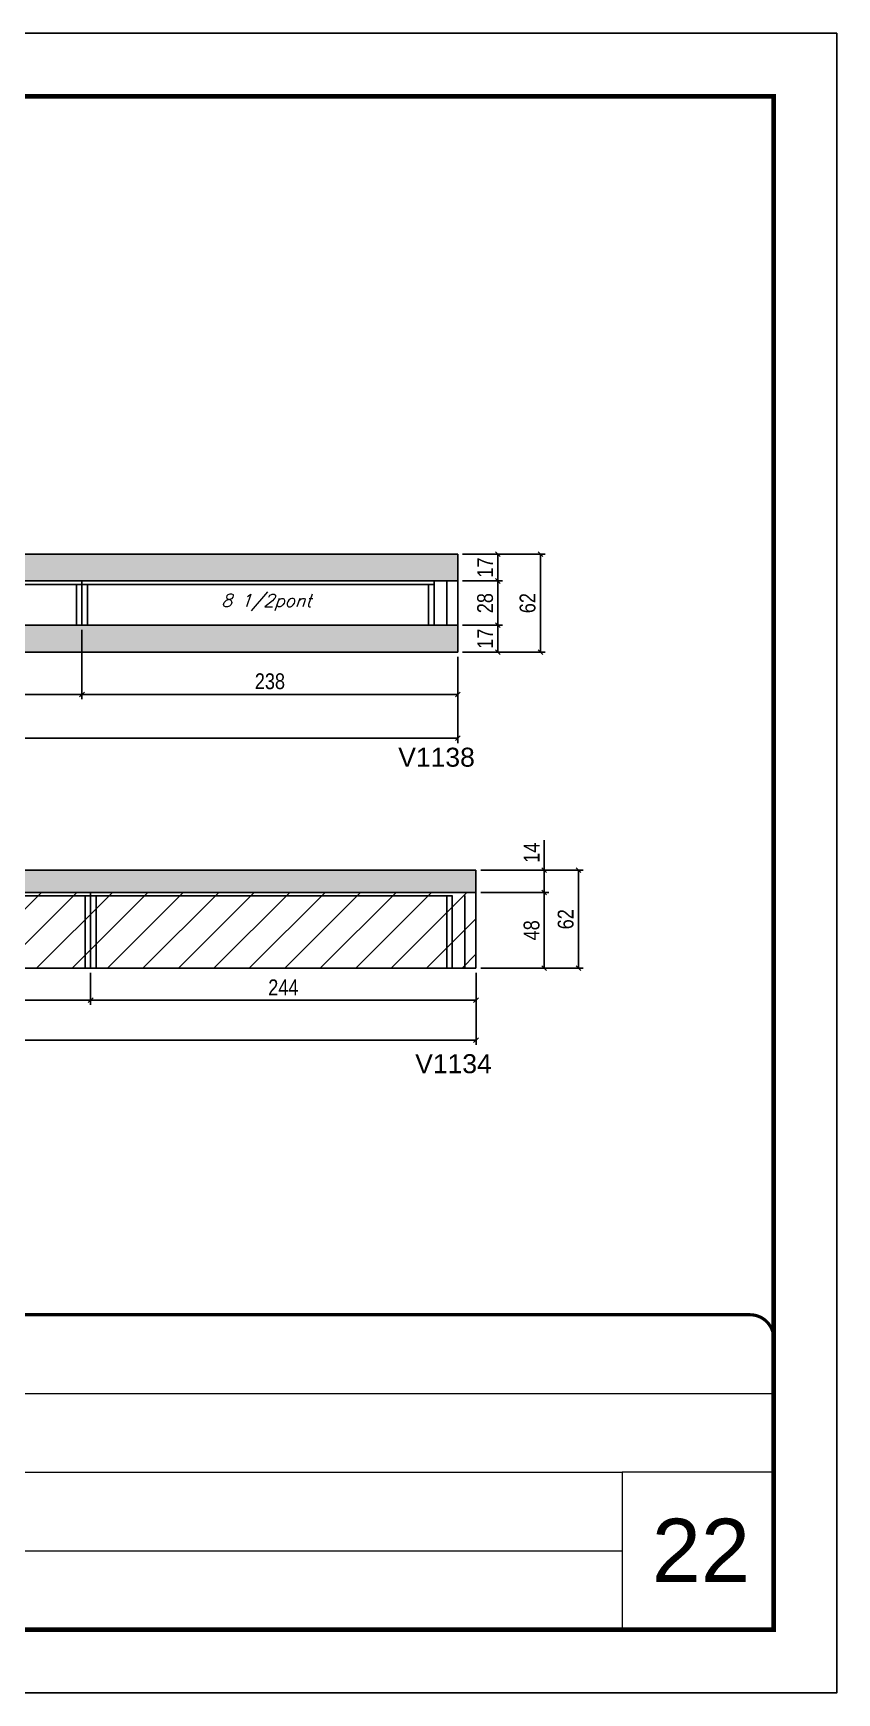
# Model space of a CAD drawing. Extents: x 3309 to 9563, y -2522 to 14608.
# Drawn here: x 5884 to 6393, y 7815 to 8865 of the extents above; entities that cross this region are included whole.
import ezdxf

# ---------------------------------------------------------------- set-up
doc = ezdxf.new("R2010")
doc.units = 0
doc.linetypes.add('CONTINUO', pattern=[0])
doc.linetypes.add('DASHED', pattern=[0.75, 0.5, -0.25])
for name, color, linetype in [('5', 5, 'Continuous'), ('COTA', 241, 'Continuous'), ('Painéis', 200, 'Continuous'), ('SARR_2.2x7', 40, 'Continuous'), ('SARR_3.5x7', 81, 'Continuous'), ('texto', 7, 'Continuous')]:
    doc.layers.add(name, color=color, linetype=linetype)
for name, color, linetype, lineweight in [('CARIMBO', 255, 'Continuous', 9), ('Folhas', 255, 'Continuous', 9), ('Hachura', 251, 'Continuous', 9), ('SARRAFO DE PRESSAO', 251, 'DASHED', 9)]:
    doc.layers.add(name, color=color, linetype=linetype, lineweight=lineweight)
doc.layers.add('Laje_Perimetro', color=7, linetype='Continuous', plot=False)
doc.styles.add('ARIAL', font='arial.ttf')
doc.styles.add('COTA TECNICA', font='techl___.ttf', dxfattribs={"height": 10})
doc.styles.add('Romans', font='romans.shx')
doc.styles.get("Standard").update_dxf_attribs({"font": 'arial.ttf'})
doc.styles.add('Tecnologia', font='')
doc.styles.get('Tecnologia').set_extended_font_data('Forgotten Futurist')
doc.dimstyles.new('PAINEL', dxfattribs={"dimtxt": 10, "dimasz": 3, "dimexe": 3, "dimexo": 3, "dimgap": 3, "dimtad": 1, "dimdec": 1, "dimzin": 12, "dimdsep": 46, "dimtxsty": 'COTA TECNICA', "dimblk1": 'OBLIQUE', "dimblk2": 'OBLIQUE', "dimsah": 1, "dimcen": 0.9, "dimclrd": 4, "dimclre": 4, "dimclrt": 240, "dimadec": 1, "dimazin": 3, "dimtfac": 1, "dimtdec": 1, "dimtmove": 0, "dimatfit": 3, "dimfxl": 1, "dimtolj": 1, "dimtzin": 12, "dimarcsym": 0})
pattern_1 = [(50, (-1743.873, -4740.583), (5.4655401, -0.4781726), [0.5715, -6.2865]), (355, (-1743.873, -4740.583), (-1.0573026, 5.7317054), [0.4572, -5.0292175]), (100.451445, (-1743.4174, -4740.623), (4.4082374, 5.2535326), [0.4857003, -5.3427073]), (46.1842, (-1743.873, -4739.059), (8.1323712, -1.2612698), [0.85725, -9.42975]), (96.63556, (-1743.195, -4739.164), (7.122124, 7.4227837), [0.7285507, -8.0140682]), (351.18415, (-1743.873, -4739.059), (7.122124, 7.4227837), [0.685799, -7.543792]), (21, (-1743.111, -4739.44), (4.5484317, -3.067956), [0.5715, -6.2865]), (326, (-1743.111, -4739.44), (1.8540609, 5.525639), [0.4572, -5.0292]), (71.451445, (-1742.732, -4739.696), (6.4024926, 2.457683), [0.4857003, -5.3426981]), (37.5, (-1743.8729, -4740.5832), (0.0926581, 2.53665117), [0, -4.96824, 0, -5.1054, 0, -5.04825]), (7.5, (-1743.873, -4740.5832), (2.00458988, 3.00541724), [0, -2.91084, 0, -4.85394, 0, -1.92405]), (327.5, (-1745.5721, -4740.5832), (4.06771786, -0.17186232), [0, -1.905, 0, -5.9436, 0, -7.8867]), (317.5, (-1746.334, -4740.5832), (4.44387544, 0.7627947), [0, -2.4765, 0, -3.94716, 0, -5.6007])]

# ---------------------------------------------------------------- blocks, each defined once
blk = doc.blocks.new('9999999999')
at = {"color": 30, "linetype": 'CONTINUO'}
for p, q in [((98564.6, 34230.2), (98564.6, 34429.4)), ((98564.6, 34379.6), (99584, 34379.6)), ((98564.6, 34329.8), (99488, 34329.8)), ((99584, 34329.8), (99488, 34329.8)), ((99488, 34329.8), (99488, 34230.2)), ((98564.6, 34280), (99488, 34280))]:
    blk.add_line(p, q, dxfattribs=at)
at = {"color": 30, "linetype": 'CONTINUO', "const_width": 2}
blk.add_lwpolyline([(99584, 34230.2), (99584, 34414.4, 0.414214), (99569, 34429.4), (98229, 34429.4, 0.414214), (98214, 34414.4), (98214, 34245.2, 0.414214), (98229, 34230.2), (99584, 34230.2)], format="xyb", dxfattribs=at)
at = {"layer": 'Folhas'}
blk.add_lwpolyline([(98139, 34190.2), (99624, 34190.2), (99624, 35240.2), (98139, 35240.2)], close=True, dxfattribs=at)
at = {"layer": 'Folhas', "color": 30, "const_width": 3}
blk.add_lwpolyline([(98214, 34230.2), (99584, 34230.2), (99584, 35200.2), (98214, 35200.2)], close=True, dxfattribs=at)
at = {"color": 7, "linetype": 'Continuous', "ltscale": 5, "style": 'ARIAL'}
for s, height, p in [('SKR', 15.48, (98837.7, 34393.1)), ('LEAF LOEFGREN', 15.483, (98837.7, 34343.3)), ('3°PAVIMENTO', 15.483, (98837.7, 34293.5)), ('NOVA SISTEMAS CONSTRUTIVOS', 11.059, (98263.2, 34267.2)), ('LATERAIS DE VIGAS', 15.483, (98837.7, 34243.7))]:
    blk.add_text(s, height=height, dxfattribs=at).set_placement(p)
at = {"layer": 'Folhas', "color": 7, "style": 'Tecnologia', "width": 1.5}
for s, p in [('CLIENTE:', (98573.7, 34397.2)), ('OBRA:', (98573.7, 34347.3)), ('PAVIMENTO:', (98573.7, 34297.5)), ('PROJETO:', (98573.7, 34247.7))]:
    blk.add_text(s, height=14, dxfattribs=at).set_placement(p)
blk = doc.blocks.new('_Oblique')
at = {"color": 0, "linetype": 'ByBlock', "lineweight": -2}
blk.add_line((-0.5, -0.5), (0.5, 0.5), dxfattribs=at)
blk = doc.blocks.new('*D735')
at = {"layer": 'COTA', "color": 4, "linetype": 'ByBlock', "lineweight": -2, "transparency": 16777216}
for p, q in [((5182.9, 8470.4), (5182.9, 8415.9)), ((6152.9, 8470.4), (6152.9, 8415.9)), ((6152.9, 8418.9), (5182.9, 8418.9))]:
    blk.add_line(p, q, dxfattribs=at)
at = {"layer": 'Defpoints', "color": 0, "linetype": 'ByBlock', "transparency": 16777216}
for p in [(5182.9, 8473.4), (6152.9, 8473.4), (5182.9, 8418.9)]:
    blk.add_point(p, dxfattribs=at)
at = {"layer": 'COTA', "color": 4, "linetype": 'ByBlock', "lineweight": -2, "transparency": 16777216, "xscale": 3, "yscale": 3, "zscale": 3, "rotation": 180}
blk.add_blockref('_Oblique', (5182.9, 8418.9), dxfattribs=at)
at = {"layer": 'COTA', "color": 4, "linetype": 'ByBlock', "lineweight": -2, "transparency": 16777216, "xscale": 3, "yscale": 3, "zscale": 3}
blk.add_blockref('_Oblique', (6152.9, 8418.9), dxfattribs=at)
at = {"layer": 'COTA', "color": 240, "linetype": 'ByBlock', "transparency": 16777216, "insert": (5667.9, 8427.1), "char_height": 10, "attachment_point": 5, "style": 'COTA TECNICA'}
blk.add_mtext('\\A1;970', dxfattribs=at)
blk = doc.blocks.new('*D734')
at = {"layer": 'COTA', "color": 4, "lineweight": -2, "transparency": 16777216}
for p, q in [((6155.9, 8535.4), (6208.2, 8535.4)), ((6205.2, 8535.4), (6205.2, 8473.4)), ((6155.9, 8473.4), (6208.2, 8473.4))]:
    blk.add_line(p, q, dxfattribs=at)
at = {"layer": 'Defpoints', "color": 0, "transparency": 16777216}
for p in [(6152.9, 8535.4, 0), (6152.9, 8473.4, 0), (6205.2, 8473.4)]:
    blk.add_point(p, dxfattribs=at)
at = {"layer": 'COTA', "color": 4, "lineweight": -2, "transparency": 16777216, "xscale": 3, "yscale": 3, "zscale": 3}
for p, rotation in [((6205.2, 8535.4), 90), ((6205.2, 8473.4), 270)]:
    blk.add_blockref('_Oblique', p, dxfattribs=dict(at, rotation=rotation))
at = {"layer": 'COTA', "color": 240, "transparency": 16777216, "insert": (6197.1, 8504.4), "char_height": 10, "attachment_point": 5, "rotation": 90, "style": 'COTA TECNICA'}
blk.add_mtext('\\A1;62', dxfattribs=at)
blk = doc.blocks.new('*D736')
at = {"layer": 'COTA', "color": 4, "lineweight": -2, "transparency": 16777216}
for p, q in [((5670.9, 8487.4), (5670.9, 8443.6)), ((5914.9, 8487.4), (5914.9, 8443.6)), ((5670.9, 8446.6), (5914.9, 8446.6))]:
    blk.add_line(p, q, dxfattribs=at)
at = {"layer": 'Defpoints', "color": 0, "transparency": 16777216}
for p in [(5670.9, 8490.4, 0), (5914.9, 8490.4, 0), (5914.9, 8446.6)]:
    blk.add_point(p, dxfattribs=at)
at = {"layer": 'COTA', "color": 4, "lineweight": -2, "transparency": 16777216, "xscale": 3, "yscale": 3, "zscale": 3, "rotation": 180}
blk.add_blockref('_Oblique', (5670.9, 8446.6), dxfattribs=at)
at = {"layer": 'COTA', "color": 4, "lineweight": -2, "transparency": 16777216, "xscale": 3, "yscale": 3, "zscale": 3}
blk.add_blockref('_Oblique', (5914.9, 8446.6), dxfattribs=at)
at = {"layer": 'COTA', "color": 240, "transparency": 16777216, "insert": (5792.9, 8454.7), "char_height": 10, "attachment_point": 5, "style": 'COTA TECNICA'}
blk.add_mtext('\\A1;244', dxfattribs=at)
blk = doc.blocks.new('*D737')
at = {"layer": 'COTA', "color": 4, "lineweight": -2, "transparency": 16777216}
for p, q in [((6155.9, 8518.4), (6181.2, 8518.4)), ((6178.2, 8518.4), (6178.2, 8490.4)), ((6155.9, 8490.4), (6181.2, 8490.4))]:
    blk.add_line(p, q, dxfattribs=at)
at = {"layer": 'Defpoints', "color": 0, "transparency": 16777216}
for p in [(6152.9, 8518.4, 0), (6152.9, 8490.4, 0), (6178.2, 8490.4)]:
    blk.add_point(p, dxfattribs=at)
at = {"layer": 'COTA', "color": 4, "lineweight": -2, "transparency": 16777216, "xscale": 3, "yscale": 3, "zscale": 3}
for p, rotation in [((6178.2, 8518.4), 90), ((6178.2, 8490.4), 270)]:
    blk.add_blockref('_Oblique', p, dxfattribs=dict(at, rotation=rotation))
at = {"layer": 'COTA', "color": 240, "transparency": 16777216, "insert": (6170.2, 8504.4), "char_height": 10, "attachment_point": 5, "rotation": 90, "style": 'COTA TECNICA'}
blk.add_mtext('\\A1;28', dxfattribs=at)
blk = doc.blocks.new('*D738')
at = {"layer": 'COTA', "color": 4, "lineweight": -2, "transparency": 16777216}
for p, q in [((6155.9, 8535.4), (6181.2, 8535.4)), ((6178.2, 8518.4), (6178.2, 8535.4)), ((6155.9, 8518.4), (6181.2, 8518.4))]:
    blk.add_line(p, q, dxfattribs=at)
at = {"layer": 'Defpoints', "color": 0, "transparency": 16777216}
for p in [(6152.9, 8535.4, 0), (6178.2, 8535.4), (6152.9, 8518.4, 0)]:
    blk.add_point(p, dxfattribs=at)
at = {"layer": 'COTA', "color": 4, "lineweight": -2, "transparency": 16777216, "xscale": 3, "yscale": 3, "zscale": 3}
for p, rotation in [((6178.2, 8535.4), 90), ((6178.2, 8518.4), 270)]:
    blk.add_blockref('_Oblique', p, dxfattribs=dict(at, rotation=rotation))
at = {"layer": 'COTA', "color": 240, "transparency": 16777216, "insert": (6170.2, 8526.9), "char_height": 10, "attachment_point": 5, "rotation": 90, "style": 'COTA TECNICA'}
blk.add_mtext('\\A1;17', dxfattribs=at)
blk = doc.blocks.new('*D739')
at = {"layer": 'COTA', "color": 4, "lineweight": -2, "transparency": 16777216}
for p, q in [((5914.9, 8487.4), (5914.9, 8443.6)), ((6152.9, 8470.4), (6152.9, 8443.6)), ((5914.9, 8446.6), (6152.9, 8446.6))]:
    blk.add_line(p, q, dxfattribs=at)
at = {"layer": 'Defpoints', "color": 0, "transparency": 16777216}
for p in [(5914.9, 8490.4, 0), (6152.9, 8473.4, 0), (6152.9, 8446.6)]:
    blk.add_point(p, dxfattribs=at)
at = {"layer": 'COTA', "color": 4, "lineweight": -2, "transparency": 16777216, "xscale": 3, "yscale": 3, "zscale": 3, "rotation": 180}
blk.add_blockref('_Oblique', (5914.9, 8446.6), dxfattribs=at)
at = {"layer": 'COTA', "color": 4, "lineweight": -2, "transparency": 16777216, "xscale": 3, "yscale": 3, "zscale": 3}
blk.add_blockref('_Oblique', (6152.9, 8446.6), dxfattribs=at)
at = {"layer": 'COTA', "color": 240, "transparency": 16777216, "insert": (6033.9, 8454.9), "char_height": 10, "attachment_point": 5, "style": 'COTA TECNICA'}
blk.add_mtext('\\A1;238', dxfattribs=at)
blk = doc.blocks.new('*D740')
at = {"layer": 'COTA', "color": 4, "lineweight": -2, "transparency": 16777216}
for p, q in [((6155.9, 8490.4), (6181.2, 8490.4)), ((6178.2, 8490.4), (6178.2, 8473.4)), ((6155.9, 8473.4), (6181.2, 8473.4))]:
    blk.add_line(p, q, dxfattribs=at)
at = {"layer": 'Defpoints', "color": 0, "transparency": 16777216}
for p in [(6152.9, 8490.4, 0), (6152.9, 8473.4, 0), (6178.2, 8473.4)]:
    blk.add_point(p, dxfattribs=at)
at = {"layer": 'COTA', "color": 4, "lineweight": -2, "transparency": 16777216, "xscale": 3, "yscale": 3, "zscale": 3}
for p, rotation in [((6178.2, 8490.4), 90), ((6178.2, 8473.4), 270)]:
    blk.add_blockref('_Oblique', p, dxfattribs=dict(at, rotation=rotation))
at = {"layer": 'COTA', "color": 240, "transparency": 16777216, "insert": (6170.2, 8481.9), "char_height": 10, "attachment_point": 5, "rotation": 90, "style": 'COTA TECNICA'}
blk.add_mtext('\\A1;17', dxfattribs=at)
blk = doc.blocks.new('*D750')
at = {"layer": 'COTA', "color": 4, "linetype": 'ByBlock', "lineweight": -2, "transparency": 16777216}
for p, q in [((5503.4, 8270.4), (5503.4, 8224.9)), ((6164.4, 8270.4), (6164.4, 8224.9)), ((6164.4, 8227.9), (5503.4, 8227.9))]:
    blk.add_line(p, q, dxfattribs=at)
at = {"layer": 'Defpoints', "color": 0, "linetype": 'ByBlock', "transparency": 16777216}
for p in [(5503.4, 8273.4), (6164.4, 8273.4), (5503.4, 8227.9)]:
    blk.add_point(p, dxfattribs=at)
at = {"layer": 'COTA', "color": 4, "linetype": 'ByBlock', "lineweight": -2, "transparency": 16777216, "xscale": 3, "yscale": 3, "zscale": 3, "rotation": 180}
blk.add_blockref('_Oblique', (5503.4, 8227.9), dxfattribs=at)
at = {"layer": 'COTA', "color": 4, "linetype": 'ByBlock', "lineweight": -2, "transparency": 16777216, "xscale": 3, "yscale": 3, "zscale": 3}
blk.add_blockref('_Oblique', (6164.4, 8227.9), dxfattribs=at)
at = {"layer": 'COTA', "color": 240, "linetype": 'ByBlock', "transparency": 16777216, "insert": (5833.9, 8236), "char_height": 10, "attachment_point": 5, "style": 'COTA TECNICA'}
blk.add_mtext('\\A1;661', dxfattribs=at)
blk = doc.blocks.new('*D741')
at = {"layer": 'COTA', "color": 4, "lineweight": -2, "transparency": 16777216}
for p, q in [((5676.4, 8270.4), (5676.4, 8250.2)), ((5920.4, 8270.4), (5920.4, 8250.2)), ((5676.4, 8253.2), (5920.4, 8253.2))]:
    blk.add_line(p, q, dxfattribs=at)
at = {"layer": 'Defpoints', "color": 0, "transparency": 16777216}
for p in [(5676.4, 8273.4, 0), (5920.4, 8273.4, 0), (5920.4, 8253.2)]:
    blk.add_point(p, dxfattribs=at)
at = {"layer": 'COTA', "color": 4, "lineweight": -2, "transparency": 16777216, "xscale": 3, "yscale": 3, "zscale": 3, "rotation": 180}
blk.add_blockref('_Oblique', (5676.4, 8253.2), dxfattribs=at)
at = {"layer": 'COTA', "color": 4, "lineweight": -2, "transparency": 16777216, "xscale": 3, "yscale": 3, "zscale": 3}
blk.add_blockref('_Oblique', (5920.4, 8253.2), dxfattribs=at)
at = {"layer": 'COTA', "color": 240, "transparency": 16777216, "insert": (5798.4, 8261.3), "char_height": 10, "attachment_point": 5, "style": 'COTA TECNICA'}
blk.add_mtext('\\A1;244', dxfattribs=at)
blk = doc.blocks.new('*D746')
at = {"layer": 'COTA', "color": 4, "lineweight": -2, "transparency": 16777216}
for p, q in [((5920.4, 8270.4), (5920.4, 8250.2)), ((6164.4, 8270.4), (6164.4, 8250.2)), ((5920.4, 8253.2), (6164.4, 8253.2))]:
    blk.add_line(p, q, dxfattribs=at)
at = {"layer": 'Defpoints', "color": 0, "transparency": 16777216}
for p in [(5920.4, 8273.4, 0), (6164.4, 8273.4, 0), (6164.4, 8253.2)]:
    blk.add_point(p, dxfattribs=at)
at = {"layer": 'COTA', "color": 4, "lineweight": -2, "transparency": 16777216, "xscale": 3, "yscale": 3, "zscale": 3, "rotation": 180}
blk.add_blockref('_Oblique', (5920.4, 8253.2), dxfattribs=at)
at = {"layer": 'COTA', "color": 4, "lineweight": -2, "transparency": 16777216, "xscale": 3, "yscale": 3, "zscale": 3}
blk.add_blockref('_Oblique', (6164.4, 8253.2), dxfattribs=at)
at = {"layer": 'COTA', "color": 240, "transparency": 16777216, "insert": (6042.4, 8261.3), "char_height": 10, "attachment_point": 5, "style": 'COTA TECNICA'}
blk.add_mtext('\\A1;244', dxfattribs=at)
blk = doc.blocks.new('*D743')
at = {"layer": 'COTA', "color": 4, "lineweight": -2, "transparency": 16777216}
for p, q in [((6167.4, 8321.4), (6210.6, 8321.4)), ((6207.6, 8321.4), (6207.6, 8273.4)), ((6167.4, 8273.4), (6210.6, 8273.4))]:
    blk.add_line(p, q, dxfattribs=at)
at = {"layer": 'Defpoints', "color": 0, "transparency": 16777216}
for p in [(6164.4, 8321.4, 0), (6164.4, 8273.4, 0), (6207.6, 8273.4)]:
    blk.add_point(p, dxfattribs=at)
at = {"layer": 'COTA', "color": 4, "lineweight": -2, "transparency": 16777216, "xscale": 3, "yscale": 3, "zscale": 3}
for p, rotation in [((6207.6, 8321.4), 90), ((6207.6, 8273.4), 270)]:
    blk.add_blockref('_Oblique', p, dxfattribs=dict(at, rotation=rotation))
at = {"layer": 'COTA', "color": 240, "transparency": 16777216, "insert": (6199.6, 8297.4), "char_height": 10, "attachment_point": 5, "rotation": 90, "style": 'COTA TECNICA'}
blk.add_mtext('\\A1;48', dxfattribs=at)
blk = doc.blocks.new('*D744')
at = {"layer": 'COTA', "color": 4, "lineweight": -2, "transparency": 16777216}
for p, q in [((6207.6, 8335.4), (6207.6, 8354.5)), ((6167.4, 8335.4), (6210.6, 8335.4)), ((6207.6, 8321.4), (6207.6, 8335.4)), ((6167.4, 8321.4), (6210.6, 8321.4))]:
    blk.add_line(p, q, dxfattribs=at)
at = {"layer": 'Defpoints', "color": 0, "transparency": 16777216}
for p in [(6164.4, 8335.4, 0), (6207.6, 8335.4), (6164.4, 8321.4, 0)]:
    blk.add_point(p, dxfattribs=at)
at = {"layer": 'COTA', "color": 4, "lineweight": -2, "transparency": 16777216, "xscale": 3, "yscale": 3, "zscale": 3}
for p, rotation in [((6207.6, 8335.4), 90), ((6207.6, 8321.4), 270)]:
    blk.add_blockref('_Oblique', p, dxfattribs=dict(at, rotation=rotation))
at = {"layer": 'COTA', "color": 240, "transparency": 16777216, "insert": (6199.6, 8346.5), "char_height": 10, "attachment_point": 5, "rotation": 90, "style": 'COTA TECNICA'}
blk.add_mtext('\\A1;14', dxfattribs=at)
blk = doc.blocks.new('*D745')
at = {"layer": 'COTA', "color": 4, "lineweight": -2, "transparency": 16777216}
for p, q in [((6167.4, 8335.4), (6232.3, 8335.4)), ((6229.3, 8335.4), (6229.3, 8273.4)), ((6167.4, 8273.4), (6232.3, 8273.4))]:
    blk.add_line(p, q, dxfattribs=at)
at = {"layer": 'Defpoints', "color": 0, "transparency": 16777216}
for p in [(6164.4, 8335.4, 0), (6164.4, 8273.4, 0), (6229.3, 8273.4)]:
    blk.add_point(p, dxfattribs=at)
at = {"layer": 'COTA', "color": 4, "lineweight": -2, "transparency": 16777216, "xscale": 3, "yscale": 3, "zscale": 3}
for p, rotation in [((6229.3, 8335.4), 90), ((6229.3, 8273.4), 270)]:
    blk.add_blockref('_Oblique', p, dxfattribs=dict(at, rotation=rotation))
at = {"layer": 'COTA', "color": 240, "transparency": 16777216, "insert": (6221.2, 8304.4), "char_height": 10, "attachment_point": 5, "rotation": 90, "style": 'COTA TECNICA'}
blk.add_mtext('\\A1;62', dxfattribs=at)

msp = doc.modelspace()

# ---------------------------------------------------------------- hatches: boundary and pattern name
at = {"layer": 'COTA'}
h = msp.add_hatch(dxfattribs=at)
h.set_pattern_fill('AR-CONC', color=256, scale=0.03)
h.set_pattern_definition(pattern_1)
h.paths.add_polyline_path([(5182.87, 8535.42), (5182.87, 8518.42), (6152.87, 8518.42), (6152.87, 8535.42)])
h = msp.add_hatch(dxfattribs=at)
h.set_pattern_fill('AR-CONC', color=256, scale=0.03)
h.set_pattern_definition(pattern_1)
h.paths.add_polyline_path([(5182.87, 8473.42), (5182.87, 8490.42), (6152.87, 8490.42), (6152.87, 8473.42)])
h = msp.add_hatch(dxfattribs=at)
h.set_pattern_fill('AR-CONC', color=256, scale=0.03)
h.set_pattern_definition([(50, (-3296.0837, -1400.0656), (5.46554, -0.4781726), [0.5715, -6.2865]), (355, (-3296.0837, -1400.0656), (-1.0573026, 5.7317054), [0.4572, -5.0292175]), (100.451445, (-3295.628, -1400.1055), (4.4082374, 5.2535326), [0.4857003, -5.3427073]), (46.1842, (-3296.084, -1398.5416), (8.1323712, -1.26127), [0.85725, -9.42975]), (96.63556, (-3295.406, -1398.647), (7.122124, 7.4227837), [0.7285507, -8.014068]), (351.18415, (-3296.084, -1398.542), (7.122124, 7.4227837), [0.685799, -7.543792]), (21, (-3295.3217, -1398.9226), (4.5484317, -3.067956), [0.5715, -6.2865]), (326, (-3295.3217, -1398.9226), (1.8540609, 5.525639), [0.4572, -5.0292]), (71.451445, (-3294.9427, -1399.1783), (6.4024926, 2.457683), [0.4857003, -5.3426981]), (37.5, (-3296.0837, -1400.0656), (0.0926581, 2.53665117), [0, -4.96824, 0, -5.1054, 0, -5.04825]), (7.5, (-3296.0837, -1400.0656), (2.0045899, 3.00541724), [0, -2.91084, 0, -4.85394, 0, -1.92405]), (327.5, (-3297.783, -1400.0656), (4.06771786, -0.17186232), [0, -1.905, 0, -5.9436, 0, -7.8867]), (317.5, (-3298.545, -1400.0656), (4.4438754, 0.7627947), [0, -2.4765, 0, -3.94716, 0, -5.6007])])
h.paths.add_polyline_path([(5473.37, 8273.42), (5503.37, 8273.42), (5503.37, 8321.42), (6164.37, 8321.42), (6164.37, 8335.42), (5182.87, 8335.42), (5182.87, 8321.42), (5473.37, 8321.42)])
at = {"layer": 'Hachura', "linetype": 'ByBlock'}
h = msp.add_hatch(dxfattribs=at)
h.set_pattern_fill('ANSI31', color=256, scale=5)
h.set_pattern_definition([(45, (1476.833, 137.285), (-11.22532, 11.22532), [])])
h.paths.add_polyline_path([(5304.87, 8321.42), (5182.87, 8321.42), (5182.87, 8273.42), (5304.87, 8273.42)])
h.paths.add_polyline_path([(5473.37, 8321.42), (5304.87, 8321.42), (5304.87, 8273.42), (5473.37, 8273.42)])
h.paths.add_polyline_path([(5676.37, 8321.42), (5503.37, 8321.42), (5503.37, 8273.42), (5676.37, 8273.42)])
h.paths.add_polyline_path([(5920.37, 8321.42), (5676.37, 8321.42), (5676.37, 8273.42), (5920.37, 8273.42)])
h.paths.add_polyline_path([(6164.37, 8321.42), (5920.37, 8321.42), (5920.37, 8273.42), (6164.37, 8273.42)])

# ---------------------------------------------------------------- linework, layer by layer
at = {"layer": 'COTA'}
for p, q in [((5182.87, 8535.42, 0), (6152.87, 8535.42, 0)), ((6152.87, 8518.42, 0), (6152.87, 8535.42, 0)), ((6152.87, 8490.42, 0), (6152.87, 8473.42, 0)), ((5182.87, 8473.42, 0), (6152.87, 8473.42, 0)), ((6164.37, 8335.42, 0), (5182.87, 8335.42, 0)), ((6164.37, 8321.42, 0), (6164.37, 8335.42, 0))]:
    msp.add_line(p, q, dxfattribs=at)
at = {"layer": 'Laje_Perimetro'}
msp.add_lwpolyline([(6392.87, 8864.98), (4907.87, 8864.98), (4907.87, 7814.98), (6392.87, 7814.98)], close=True, dxfattribs=at)
at = {"layer": 'Painéis', "linetype": 'ByBlock'}
for p, q in [((6152.87, 8518.42, 0), (5182.87, 8518.42, 0)), ((5914.87, 8490.42, 0), (5914.87, 8518.42, 0)), ((6152.87, 8490.42, 0), (6152.87, 8518.42, 0)), ((6152.87, 8490.42, 0), (5182.87, 8490.42, 0)), ((6164.37, 8321.42, 0), (5503.37, 8321.42, 0)), ((5920.37, 8273.42, 0), (5920.37, 8321.42, 0)), ((6164.37, 8273.42, 0), (6164.37, 8321.42, 0)), ((6164.37, 8273.42, 0), (5503.37, 8273.42, 0))]:
    msp.add_line(p, q, dxfattribs=at)
at = {"layer": 'SARR_2.2x7', "linetype": 'Continuous'}
for p, q in [((5914.87, 8516.22, 0), (5670.87, 8516.22, 0)), ((6137.87, 8516.22, 0), (5914.87, 8516.22, 0)), ((6145.87, 8490.42, 0), (6145.87, 8518.42, 0)), ((5920.37, 8319.22, 0), (5676.37, 8319.22, 0)), ((6149.37, 8319.22, 0), (5920.37, 8319.22, 0)), ((6157.37, 8273.42, 0), (6157.37, 8319.42, 0))]:
    msp.add_line(p, q, dxfattribs=at)
at = {"layer": 'SARR_3.5x7'}
for p, q in [((5911.37, 8516.22, 0), (5911.37, 8490.42, 0)), ((5918.37, 8516.22, 0), (5918.37, 8490.42, 0)), ((6134.37, 8516.22, 0), (6134.37, 8490.42, 0)), ((6137.87, 8518.42, 0), (6137.87, 8490.42, 0)), ((5916.87, 8319.22, 0), (5916.87, 8273.42, 0)), ((5923.87, 8319.22, 0), (5923.87, 8273.42, 0)), ((6145.87, 8319.22, 0), (6145.87, 8273.42, 0)), ((6149.37, 8319.42, 0), (6149.37, 8273.42, 0))]:
    msp.add_line(p, q, dxfattribs=at)

# ---------------------------------------------------------------- block references
at = {"layer": 'SARRAFO DE PRESSAO', "color": 6, "linetype": 'ByBlock'}
msp.add_blockref('9999999999', (-93231.11, -26375.22), dxfattribs=at)

# ---------------------------------------------------------------- texts
at = {"layer": '5', "linetype": 'Continuous'}
for s, rotation, p in [('V1138', 0.00004, (6115.17, 8400.92, 0)), ('V1134', 359.99996, (6125.9, 8207, 0))]:
    msp.add_text(s, height=12, rotation=rotation, dxfattribs=at).set_placement(p)
at = {"layer": 'CARIMBO', "style": 'ARIAL'}
msp.add_text('22', height=40, dxfattribs=at).set_placement((6275.73, 7885.13))
at = {"layer": 'texto', "color": 2, "insert": (6031.62, 8504.76, 0), "char_height": 8, "attachment_point": 5, "style": 'Romans'}
msp.add_mtext('{\\Q19;\\C256;8 1/2pont}', dxfattribs=at)

# ---------------------------------------------------------------- dimensions: what is measured, and where the dimension line sits
at = {"layer": 'COTA'}
for base, p1, p2, picture, middle in [((6205.22, 8473.42), (6152.87, 8535.42, 0), (6152.87, 8473.42, 0), '*D734', (6197.12, 8504.42)), ((6178.25, 8535.42), (6152.87, 8518.42, 0), (6152.87, 8535.42, 0), '*D738', (6170.17, 8526.92)), ((6178.25, 8490.42), (6152.87, 8518.42, 0), (6152.87, 8490.42, 0), '*D737', (6170.15, 8504.42)), ((6178.25, 8473.42), (6152.87, 8490.42, 0), (6152.87, 8473.42, 0), '*D740', (6170.17, 8481.92)), ((6207.65, 8335.42), (6164.37, 8321.42, 0), (6164.37, 8335.42, 0), '*D744', (6199.58, 8346.48)), ((6229.34, 8273.42), (6164.37, 8335.42, 0), (6164.37, 8273.42, 0), '*D745', (6221.24, 8304.42)), ((6207.65, 8273.42), (6164.37, 8321.42, 0), (6164.37, 8273.42, 0), '*D743', (6199.55, 8297.42))]:
    dim = msp.add_linear_dim(base=base, p1=p1, p2=p2, angle=90, dimstyle='PAINEL', dxfattribs=at)
    dim.commit()
    dim.dimension.update_dxf_attribs({"geometry": picture, "text_midpoint": middle})
for base, p1, p2, picture, middle in [((5914.87, 8446.64), (5670.87, 8490.42, 0), (5914.87, 8490.42, 0), '*D736', (5792.87, 8454.71)), ((6152.87, 8446.64), (5914.87, 8490.42, 0), (6152.87, 8473.42, 0), '*D739', (6033.87, 8454.88)), ((5920.37, 8253.18), (5676.37, 8273.42, 0), (5920.37, 8273.42, 0), '*D741', (5798.37, 8261.25)), ((6164.37, 8253.18), (5920.37, 8273.42, 0), (6164.37, 8273.42, 0), '*D746', (6042.37, 8261.25))]:
    dim = msp.add_linear_dim(base=base, p1=p1, p2=p2, dimstyle='PAINEL', dxfattribs=at)
    dim.commit()
    dim.dimension.update_dxf_attribs({"geometry": picture, "text_midpoint": middle})
at = {"layer": 'COTA', "linetype": 'ByBlock'}
for base, p1, p2, picture, middle in [((5182.87, 8418.93, 0), (6152.87, 8473.42, 0), (5182.87, 8473.42, 0), '*D735', (5667.87, 8427.06, 0)), ((5503.37, 8227.93, 0), (6164.37, 8273.42, 0), (5503.37, 8273.42, 0), '*D750', (5833.87, 8236.03, 0))]:
    dim = msp.add_linear_dim(base=base, p1=p1, p2=p2, angle=180, dimstyle='PAINEL', dxfattribs=at)
    dim.commit()
    dim.dimension.update_dxf_attribs({"geometry": picture, "text_midpoint": middle})

doc.saveas('drawing.dxf')
